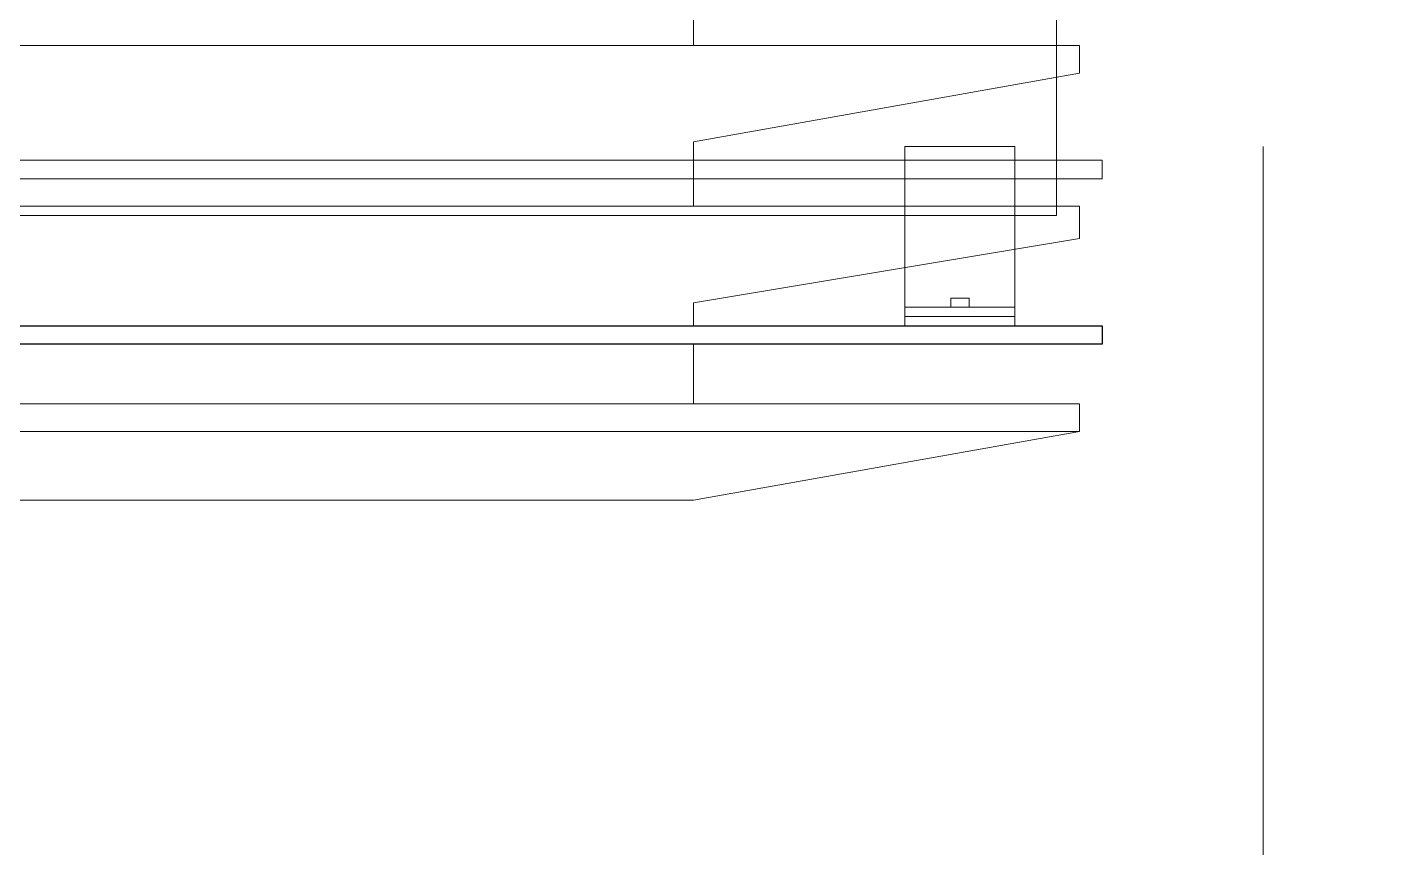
# Model space of a CAD drawing. Header units: millimetres. Extents: x 182 to 575, y -105 to 95.
# Drawn here: x 279.052 to 280.458, y 78.217 to 79.068 of the extents above; entities that cross this region are included whole.
import ezdxf

# ---------------------------------------------------------------- set-up
doc = ezdxf.new("R2010")
doc.units = ezdxf.units.MM
doc.header["$MEASUREMENT"] = 0
doc.layers.add('PDF_Geometry', color=7, linetype='Continuous')
doc.layers.add('PDF_Solid Fills', color=7, linetype='Continuous')

msp = doc.modelspace()

# ---------------------------------------------------------------- hatches: boundary and pattern name
at = {"layer": 'PDF_Solid Fills', "transparency": 33554559}
h = msp.add_hatch(color=256, dxfattribs=at)
h.paths.add_polyline_path([(280.3702, 79.0376), (280.3777, 79.0376), (280.3702, 79.0376)], flags=0)
h.paths.add_polyline_path([(280.3802, 79.0376), (280.3677, 79.0376), (280.3802, 79.0376)], flags=0)
h.paths.add_polyline_path([(280.3652, 79.0376), (280.3827, 79.0376), (280.3652, 79.0376)], flags=0)
h = msp.add_hatch(color=256, dxfattribs=at)
h.paths.add_polyline_path([(280.4427, 79.0376), (280.4502, 79.0376), (280.4427, 79.0376)], flags=0)
h.paths.add_polyline_path([(280.4527, 79.0376), (280.4402, 79.0376), (280.4527, 79.0376)], flags=0)
h.paths.add_polyline_path([(280.4402, 79.0376), (280.4527, 79.0376), (280.4402, 79.0376)], flags=0)
h = msp.add_hatch(color=256, dxfattribs=at)
h.paths.add_polyline_path([(280.3577, 79.0301), (280.3627, 79.0301), (280.3577, 79.0301)], flags=0)
h.paths.add_polyline_path([(280.3627, 79.0251), (280.3552, 79.0251), (280.3627, 79.0251)], flags=0)
h.paths.add_polyline_path([(280.3552, 79.0251), (280.3627, 79.0251), (280.3552, 79.0251)], flags=0)
h = msp.add_hatch(color=256, dxfattribs=at)
h.paths.add_polyline_path([(280.3827, 79.0301), (280.3902, 79.0301), (280.3827, 79.0301)], flags=0)
h.paths.add_polyline_path([(280.3902, 79.0301), (280.3827, 79.0301), (280.3902, 79.0301)], flags=0)
h.paths.add_polyline_path([(280.3852, 79.0276), (280.3902, 79.0276), (280.3852, 79.0276)], flags=0)
h = msp.add_hatch(color=256, dxfattribs=at)
h.paths.add_polyline_path([(280.4327, 79.0251), (280.4277, 79.0251), (280.4327, 79.0251)], flags=0)
h.paths.add_polyline_path([(280.4252, 79.0226), (280.4302, 79.0226), (280.4252, 79.0226)], flags=0)
h.paths.add_polyline_path([(280.4302, 79.0201), (280.4252, 79.0201), (280.4302, 79.0201)], flags=0)
h.paths.add_polyline_path([(280.4227, 79.0176), (280.4302, 79.0176), (280.4227, 79.0176)], flags=0)
h = msp.add_hatch(color=256, dxfattribs=at)
h.paths.add_polyline_path([(280.4502, 79.0076), (280.4577, 79.0076), (280.4502, 79.0076)], flags=0)
h.paths.add_polyline_path([(280.4577, 79.0051), (280.4527, 79.0051), (280.4577, 79.0051)], flags=0)
h.paths.add_polyline_path([(280.4527, 79.0051), (280.4577, 79.0051), (280.4527, 79.0051)], flags=0)
h = msp.add_hatch(color=256, dxfattribs=at)
h.paths.add_polyline_path([(280.3527, 79.0026), (280.3602, 79.0026), (280.3527, 79.0026)], flags=0)
h.paths.add_polyline_path([(280.3502, 79.0001), (280.3577, 79.0001), (280.3502, 79.0001)], flags=0)
h.paths.add_polyline_path([(280.3502, 78.9951), (280.3552, 78.9951), (280.3502, 78.9951)], flags=0)
h.paths.add_polyline_path([(280.3552, 78.9951), (280.3502, 78.9951), (280.3552, 78.9951)], flags=0)
h = msp.add_hatch(color=256, dxfattribs=at)
h.paths.add_polyline_path([(280.4527, 78.9976), (280.4577, 78.9976), (280.4527, 78.9976)], flags=0)
h.paths.add_polyline_path([(280.4577, 78.9926), (280.4527, 78.9926), (280.4577, 78.9926)], flags=0)
h.paths.add_polyline_path([(280.4527, 78.9926), (280.4577, 78.9926), (280.4527, 78.9926)], flags=0)
h.paths.add_polyline_path([(280.4502, 78.9876), (280.4552, 78.9876), (280.4502, 78.9876)], flags=0)
h = msp.add_hatch(color=256, dxfattribs=at)
h.paths.add_polyline_path([(280.3552, 78.9876), (280.3502, 78.9876), (280.3552, 78.9876)], flags=0)
h.paths.add_polyline_path([(280.3502, 78.9876), (280.3552, 78.9876), (280.3502, 78.9876)], flags=0)
h.paths.add_polyline_path([(280.3577, 78.9851), (280.3502, 78.9851), (280.3577, 78.9851)], flags=0)
h = msp.add_hatch(color=256, dxfattribs=at)
h.paths.add_polyline_path([(280.3552, 78.9801), (280.3827, 78.9801), (280.3552, 78.9801)], flags=0)
h.paths.add_polyline_path([(280.3802, 78.9776), (280.3552, 78.9776), (280.3802, 78.9776)], flags=0)
h.paths.add_polyline_path([(280.3652, 78.9751), (280.3702, 78.9751), (280.3652, 78.9751)], flags=0)
h.paths.add_polyline_path([(280.3702, 78.9751), (280.3652, 78.9751), (280.3702, 78.9751)], flags=0)
h = msp.add_hatch(color=256, dxfattribs=at)
h.paths.add_polyline_path([(280.4252, 78.9926), (280.4202, 78.9926), (280.4252, 78.9926)], flags=0)
h.paths.add_polyline_path([(280.4202, 78.9901), (280.4277, 78.9901), (280.4202, 78.9901)], flags=0)
h.paths.add_polyline_path([(280.4277, 78.9876), (280.4227, 78.9876), (280.4277, 78.9876)], flags=0)
h.paths.add_polyline_path([(280.4227, 78.9851), (280.4277, 78.9851), (280.4227, 78.9851)], flags=0)
h = msp.add_hatch(color=256, dxfattribs=at)
h.paths.add_polyline_path([(280.4477, 78.9851), (280.4552, 78.9851), (280.4477, 78.9851)], flags=0)
h.paths.add_polyline_path([(280.4552, 78.9851), (280.4477, 78.9851), (280.4552, 78.9851)], flags=0)
h.paths.add_polyline_path([(280.4477, 78.9851), (280.4552, 78.9851), (280.4477, 78.9851)], flags=0)
h = msp.add_hatch(color=256, dxfattribs=at)
h.paths.add_polyline_path([(280.4477, 78.9776), (280.4277, 78.9776), (280.4477, 78.9776)], flags=0)
h.paths.add_polyline_path([(280.4302, 78.9776), (280.4452, 78.9776), (280.4302, 78.9776)], flags=0)
h.paths.add_polyline_path([(280.4452, 78.9776), (280.4302, 78.9776), (280.4452, 78.9776)], flags=0)

# ---------------------------------------------------------------- linework, layer by layer
at = {"layer": 'PDF_Geometry', "lineweight": 13}
for points in [[(280.1183, 79.911), (280.1183, 79.8348), (278.5564, 79.8348), (278.5564, 78.8729), (280.1183, 78.8729), (280.1183, 79.8348), (278.5564, 79.8348), (278.5564, 79.911)], [(280.0278, 78.7872), (280.0088, 78.7872), (280.0088, 78.7777), (280.0278, 78.7777)]]:
    msp.add_lwpolyline(points, close=True, dxfattribs=at)
at = {"layer": 'PDF_Geometry', "lineweight": 0}
for points in [[(279.7421, 79.0491), (279.7421, 79.1205), (280.1421, 79.192), (280.1421, 79.2205), (278.5421, 79.2205)], [(279.7421, 78.8824), (279.7421, 78.9491), (280.1421, 79.0205), (280.1421, 79.0491), (278.5421, 79.0491)], [(279.7421, 78.7586), (279.7421, 78.7824), (280.1421, 78.8491), (280.1421, 78.8824), (278.5421, 78.8824)], [(279.7421, 78.6777), (279.7421, 78.7396)]]:
    msp.add_lwpolyline(points, dxfattribs=at)
at = {"layer": 'PDF_Geometry', "lineweight": 13}
for points in [[(279.9612, 78.7586), (279.9612, 78.9443), (280.0754, 78.9443), (280.0754, 78.7586)], [(280.3326, 77.9443), (280.3326, 78.9443)], [(279.9612, 78.7777), (280.0754, 78.7777)], [(279.9612, 78.7681), (280.0754, 78.7681)]]:
    msp.add_lwpolyline(points, dxfattribs=at)
at = {"layer": 'PDF_Geometry', "lineweight": 20}
for points in [[(279.7421, 78.9301), (280.1659, 78.9301), (280.1659, 78.911), (279.7421, 78.911), (278.7135, 78.911), (278.7135, 78.9301)], [(280.1421, 78.6777), (278.5421, 78.6777), (278.5421, 78.6491), (280.1421, 78.6491)]]:
    msp.add_lwpolyline(points, close=True, dxfattribs=at)
at = {"layer": 'PDF_Geometry', "lineweight": 25}
msp.add_lwpolyline([(279.7421, 78.7586), (280.1659, 78.7586), (280.1659, 78.7396), (279.7421, 78.7396), (278.5421, 78.7396), (278.5421, 78.7586)], close=True, dxfattribs=at)
at = {"layer": 'PDF_Geometry', "lineweight": 20}
msp.add_lwpolyline([(278.685, 78.5777), (279.7421, 78.5777), (280.1421, 78.6491), (278.5421, 78.6491), (278.5421, 78.5872)], dxfattribs=at)

doc.saveas('drawing.dxf')
